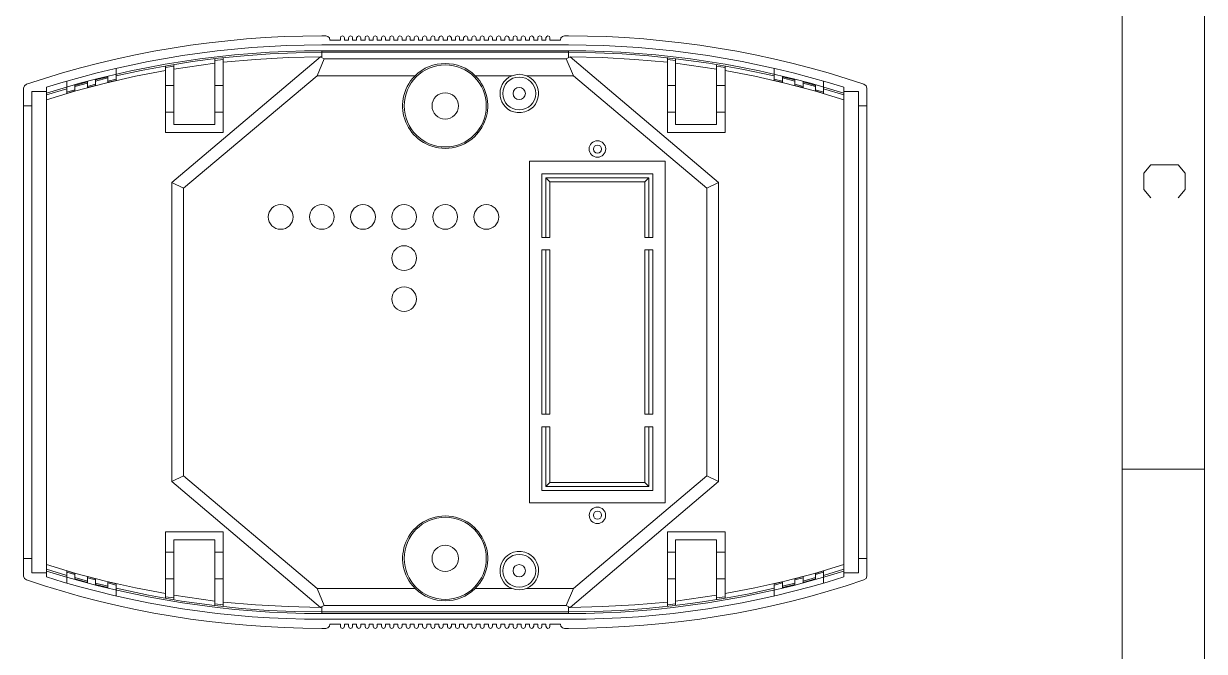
# Model space of a CAD drawing. Header units: millimetres. Extents: x 0 to 204, y 0 to 288.
# Drawn here: x 105.2 to 203.6, y 80.8 to 133.1 of the extents above; entities that cross this region are included whole.
import ezdxf

# ---------------------------------------------------------------- set-up
doc = ezdxf.new("R2010")
doc.units = ezdxf.units.MM

msp = doc.modelspace()

# ---------------------------------------------------------------- linework, layer by layer
at = {"color": 0, "lineweight": 0}
for points in [[(203.581, 287.930167), (203.581, 0)], [(196.744167, 281.093333), (196.744167, 6.836833)], [(130.048, 132.08), (128.47028, 132.059956), (126.897941, 132.009408), (125.33095, 131.928246), (123.769272, 131.816359), (122.212874, 131.673638), (120.66172, 131.499973), (119.115778, 131.295254), (117.575013, 131.05937), (116.03939, 130.792211), (114.508876, 130.493668), (112.983437, 130.16363), (111.463038, 129.801987), (109.947646, 129.408629), (108.437226, 128.983447), (106.931744, 128.526329), (105.431167, 128.037167)], [(130.386667, 132.08), (130.048, 132.08)], [(130.725333, 131.720167), (130.683, 131.910667), (130.556, 132.0165), (130.386667, 132.08)], [(131.931833, 131.910667), (131.868333, 132.0165), (131.7625, 132.08), (131.6355, 132.0165), (131.593167, 131.910667)], [(131.593167, 131.910667), (131.593167, 131.720167)], [(131.931833, 131.910667), (131.931833, 131.720167)], [(132.609167, 131.910667), (132.566833, 132.0165), (132.439833, 132.08), (132.312833, 132.0165), (132.2705, 131.910667)], [(132.2705, 131.910667), (132.2705, 131.720167)], [(132.609167, 131.910667), (132.609167, 131.720167)], [(133.307667, 131.910667), (133.244167, 132.0165), (133.117167, 132.08), (133.011333, 132.0165), (132.947833, 131.910667)], [(132.947833, 131.910667), (132.947833, 131.720167)], [(133.307667, 131.910667), (133.307667, 131.720167)], [(133.985, 131.910667), (133.942667, 132.0165), (133.815667, 132.08), (133.688667, 132.0165), (133.646333, 131.910667)], [(133.646333, 131.910667), (133.646333, 131.720167)], [(133.985, 131.910667), (133.985, 131.720167)], [(134.662333, 131.910667), (134.62, 132.0165), (134.493, 132.08), (134.387167, 132.0165), (134.323667, 131.910667)], [(134.323667, 131.910667), (134.323667, 131.720167)], [(134.662333, 131.910667), (134.662333, 131.720167)], [(135.360833, 131.910667), (135.297333, 132.0165), (135.1915, 132.08), (135.0645, 132.0165), (135.022167, 131.910667)], [(135.022167, 131.910667), (135.022167, 131.720167)], [(135.360833, 131.910667), (135.360833, 131.720167)], [(136.038167, 131.910667), (135.995833, 132.0165), (135.868833, 132.08), (135.741833, 132.0165), (135.6995, 131.910667)], [(135.6995, 131.910667), (135.6995, 131.720167)], [(136.038167, 131.910667), (136.038167, 131.720167)], [(136.736667, 131.910667), (136.673167, 132.0165), (136.546167, 132.08), (136.440333, 132.0165), (136.376833, 131.910667)], [(136.376833, 131.910667), (136.376833, 131.720167)], [(136.736667, 131.910667), (136.736667, 131.720167)], [(137.414, 131.910667), (137.371667, 132.0165), (137.244667, 132.08), (137.117667, 132.0165), (137.075333, 131.910667)], [(137.075333, 131.910667), (137.075333, 131.720167)], [(137.414, 131.910667), (137.414, 131.720167)], [(138.091333, 131.910667), (138.049, 132.0165), (137.922, 132.08), (137.795, 132.0165), (137.752667, 131.910667)], [(137.752667, 131.910667), (137.752667, 131.720167)], [(138.091333, 131.910667), (138.091333, 131.720167)], [(138.789833, 131.910667), (138.726333, 132.0165), (138.6205, 132.08), (138.4935, 132.0165), (138.43, 131.910667)], [(138.43, 131.910667), (138.43, 131.720167)], [(138.789833, 131.910667), (138.789833, 131.720167)], [(139.467167, 131.910667), (139.424833, 132.0165), (139.297833, 132.08), (139.170833, 132.0165), (139.1285, 131.910667)], [(139.1285, 131.910667), (139.1285, 131.720167)], [(139.467167, 131.910667), (139.467167, 131.720167)], [(140.1445, 131.910667), (140.102167, 132.0165), (139.975167, 132.08), (139.869333, 132.0165), (139.805833, 131.910667)], [(139.805833, 131.910667), (139.805833, 131.720167)], [(140.1445, 131.910667), (140.1445, 131.720167)], [(140.843, 131.910667), (140.7795, 132.0165), (140.673667, 132.08), (140.546667, 132.0165), (140.504333, 131.910667)], [(140.504333, 131.910667), (140.504333, 131.720167)], [(140.843, 131.910667), (140.843, 131.720167)], [(141.520333, 131.910667), (141.478, 132.0165), (141.351, 132.08), (141.224, 132.0165), (141.181667, 131.910667)], [(141.181667, 131.910667), (141.181667, 131.720167)], [(141.520333, 131.910667), (141.520333, 131.720167)], [(142.218833, 131.910667), (142.155333, 132.0165), (142.0495, 132.08), (141.9225, 132.0165), (141.859, 131.910667)], [(141.859, 131.910667), (141.859, 131.720167)], [(142.218833, 131.910667), (142.218833, 131.720167)], [(142.896167, 131.910667), (142.853833, 132.0165), (142.726833, 132.08), (142.599833, 132.0165), (142.5575, 131.910667)], [(142.5575, 131.910667), (142.5575, 131.720167)], [(142.896167, 131.910667), (142.896167, 131.720167)], [(143.5735, 131.910667), (143.531167, 132.0165), (143.404167, 132.08), (143.298333, 132.0165), (143.234833, 131.910667)], [(143.234833, 131.910667), (143.234833, 131.720167)], [(143.5735, 131.910667), (143.5735, 131.720167)], [(144.272, 131.910667), (144.2085, 132.0165), (144.102667, 132.08), (143.975667, 132.0165), (143.933333, 131.910667)], [(143.933333, 131.910667), (143.933333, 131.720167)], [(144.272, 131.910667), (144.272, 131.720167)], [(144.949333, 131.910667), (144.907, 132.0165), (144.78, 132.08), (144.653, 132.0165), (144.610667, 131.910667)], [(144.610667, 131.910667), (144.610667, 131.720167)], [(144.949333, 131.910667), (144.949333, 131.720167)], [(145.647833, 131.910667), (145.584333, 132.0165), (145.457333, 132.08), (145.3515, 132.0165), (145.288, 131.910667)], [(145.288, 131.910667), (145.288, 131.720167)], [(145.647833, 131.910667), (145.647833, 131.720167)], [(146.325167, 131.910667), (146.282833, 132.0165), (146.155833, 132.08), (146.028833, 132.0165), (145.9865, 131.910667)], [(145.9865, 131.910667), (145.9865, 131.720167)], [(146.325167, 131.910667), (146.325167, 131.720167)], [(147.0025, 131.910667), (146.960167, 132.0165), (146.833167, 132.08), (146.706167, 132.0165), (146.663833, 131.910667)], [(146.663833, 131.910667), (146.663833, 131.720167)], [(147.0025, 131.910667), (147.0025, 131.720167)], [(147.701, 131.910667), (147.6375, 132.0165), (147.531667, 132.08), (147.404667, 132.0165), (147.362333, 131.910667)], [(147.362333, 131.910667), (147.362333, 131.720167)], [(147.701, 131.910667), (147.701, 131.720167)], [(148.378333, 131.910667), (148.336, 132.0165), (148.209, 132.08), (148.082, 132.0165), (148.039667, 131.910667)], [(148.039667, 131.910667), (148.039667, 131.720167)], [(148.378333, 131.910667), (148.378333, 131.720167)], [(149.055667, 131.910667), (149.013333, 132.0165), (148.886333, 132.08), (148.7805, 132.0165), (148.717, 131.910667)], [(148.717, 131.910667), (148.717, 131.720167)], [(149.055667, 131.910667), (149.055667, 131.720167)], [(150.262167, 132.08), (150.092833, 132.0165), (149.965833, 131.910667), (149.9235, 131.720167)], [(150.600833, 132.08), (150.262167, 132.08)], [(175.217667, 128.037167), (173.723666, 128.526391), (172.222155, 128.983563), (170.713471, 129.408791), (169.197949, 129.802186), (167.675927, 130.163857), (166.14774, 130.493916), (164.613725, 130.792472), (163.074218, 131.059634), (161.529556, 131.295514), (159.980075, 131.500221), (158.426112, 131.673866), (156.868002, 131.816558), (155.306083, 131.928407), (153.740691, 132.009524), (152.172162, 132.060018), (150.600833, 132.08)], [(130.048, 131.318), (128.585499, 131.305042), (127.126105, 131.263765), (125.669966, 131.194332), (124.217228, 131.096908), (122.76804, 130.971657), (121.322548, 130.818744), (119.8809, 130.638332), (118.443243, 130.430587), (117.009724, 130.195673), (115.58049, 129.933754), (114.15569, 129.644994), (112.735469, 129.329557), (111.319976, 128.987608), (109.909357, 128.619312), (108.503761, 128.224832), (107.103333, 127.804333)], [(130.048, 131.318), (150.600833, 131.318)], [(131.593167, 131.720167), (130.725333, 131.720167)], [(132.2705, 131.720167), (131.931833, 131.720167)], [(132.947833, 131.720167), (132.609167, 131.720167)], [(133.646333, 131.720167), (133.307667, 131.720167)], [(134.323667, 131.720167), (133.985, 131.720167)], [(135.022167, 131.720167), (134.662333, 131.720167)], [(135.6995, 131.720167), (135.360833, 131.720167)], [(136.376833, 131.720167), (136.038167, 131.720167)], [(137.075333, 131.720167), (136.736667, 131.720167)], [(137.752667, 131.720167), (137.414, 131.720167)], [(138.43, 131.720167), (138.091333, 131.720167)], [(139.1285, 131.720167), (138.789833, 131.720167)], [(139.805833, 131.720167), (139.467167, 131.720167)], [(140.504333, 131.720167), (140.1445, 131.720167)], [(141.181667, 131.720167), (140.843, 131.720167)], [(141.859, 131.720167), (141.520333, 131.720167)], [(142.5575, 131.720167), (142.218833, 131.720167)], [(143.234833, 131.720167), (142.896167, 131.720167)], [(143.933333, 131.720167), (143.5735, 131.720167)], [(144.610667, 131.720167), (144.272, 131.720167)], [(145.288, 131.720167), (144.949333, 131.720167)], [(145.9865, 131.720167), (145.647833, 131.720167)], [(146.663833, 131.720167), (146.325167, 131.720167)], [(147.362333, 131.720167), (147.0025, 131.720167)], [(148.039667, 131.720167), (147.701, 131.720167)], [(148.717, 131.720167), (148.378333, 131.720167)], [(149.9235, 131.720167), (149.055667, 131.720167)], [(173.5455, 127.804333), (172.144856, 128.224793), (170.739129, 128.619283), (169.328454, 128.987629), (167.912967, 129.329656), (166.492803, 129.645193), (165.068095, 129.934064), (163.638979, 130.196096), (162.205591, 130.431117), (160.768064, 130.638951), (159.326533, 130.819426), (157.881134, 130.972367), (156.432002, 131.097602), (154.979271, 131.194956), (153.523076, 131.264257), (152.063552, 131.305329), (150.600833, 131.318)], [(130.048, 130.831167), (128.592987, 130.820552), (127.137854, 130.781144), (125.683227, 130.713103), (124.22973, 130.61659), (122.777988, 130.491766), (121.328625, 130.338794), (119.882267, 130.157833), (118.439539, 129.949046), (117.001064, 129.712593), (115.567468, 129.448636), (114.139375, 129.157336), (112.717411, 128.838854), (111.3022, 128.493352), (109.894367, 128.12099), (108.494537, 127.72193), (107.103333, 127.296333)], [(130.048, 130.704167), (127.895455, 130.671846), (125.736995, 130.577762), (123.576922, 130.422261), (121.419541, 130.205692), (119.269154, 129.9284), (117.130066, 129.590734), (115.00658, 129.19304), (112.903, 128.735667)], [(117.5385, 119.845667), (129.942167, 130.323167)], [(121.136833, 130.175), (121.136833, 124.692833)], [(121.814167, 130.1115), (121.136833, 130.026833)], [(129.942167, 130.323167), (127.232833, 130.259667), (124.5235, 130.1115), (121.814167, 129.878667)], [(121.814167, 130.259667), (121.814167, 124.0155)], [(129.645833, 128.756833), (130.2385, 130.175)], [(129.942167, 130.323167), (130.048, 130.323167)], [(129.942167, 130.323167), (130.2385, 130.175)], [(150.600833, 130.831167), (130.048, 130.831167)], [(130.048, 130.831167), (130.048, 130.323167)], [(150.600833, 130.704167), (130.048, 130.704167)], [(150.410333, 130.175), (130.2385, 130.175)], [(150.622, 130.280833), (150.410333, 130.175)], [(150.410333, 130.175), (151.003, 128.756833)], [(150.600833, 130.831167), (150.600833, 130.302)], [(173.5455, 127.296333), (172.158262, 127.72188), (170.760818, 128.120918), (169.354019, 128.493281), (167.938715, 128.838805), (166.515753, 129.157322), (165.085985, 129.448667), (163.65026, 129.712674), (162.209427, 129.949178), (160.764336, 130.158012), (159.315836, 130.339011), (157.864778, 130.492008), (156.412009, 130.616838), (154.958381, 130.713334), (153.504743, 130.781332), (152.051944, 130.820665), (150.600833, 130.831167)], [(159.512, 130.175), (157.2895, 130.407833), (155.067, 130.577167), (152.8445, 130.661833), (150.600833, 130.704167)], [(150.622, 130.280833), (150.600833, 130.302)], [(150.727833, 130.323167), (150.622, 130.280833)], [(163.110333, 119.845667), (150.727833, 130.323167)], [(158.834667, 129.878667), (156.125333, 130.1115), (153.437167, 130.259667), (150.727833, 130.323167)], [(158.834667, 130.259667), (158.834667, 124.0155)], [(159.512, 130.026833), (158.834667, 130.1115)], [(159.512, 130.175), (159.512, 124.692833)], [(167.745833, 128.735667), (165.0365, 129.307167), (162.284833, 129.794), (159.533167, 130.175)], [(117.009333, 129.180167), (114.511667, 128.7145), (112.014, 128.143), (109.558667, 127.486833), (107.103333, 126.746)], [(112.903, 129.370667), (112.903, 128.354667)], [(117.009333, 129.582333), (117.009333, 124.0155)], [(117.707833, 129.54), (117.009333, 129.434167)], [(121.136833, 129.794), (117.707833, 129.307167)], [(117.707833, 129.688167), (117.707833, 124.692833)], [(142.832667, 128.756833), (142.567485, 128.995144), (142.282972, 129.201681), (141.981888, 129.376442), (141.666995, 129.519429), (141.341054, 129.63064), (141.006825, 129.710077), (140.667069, 129.75774), (140.324549, 129.773627), (139.982024, 129.75774), (139.642257, 129.710077), (139.308007, 129.63064), (138.982037, 129.519429), (138.667106, 129.376442), (138.365977, 129.201681), (138.08141, 128.995144), (137.816167, 128.756833)], [(147.087167, 128.756833), (146.790833, 128.8415), (146.4945, 128.883833), (146.198167, 128.8415), (145.901833, 128.756833)], [(162.941, 129.307167), (159.512, 129.794)], [(162.941, 129.688167), (162.941, 124.692833)], [(163.6395, 129.434167), (162.941, 129.54)], [(163.6395, 129.582333), (163.6395, 124.0155)], [(173.5455, 126.746), (171.090167, 127.486833), (168.634833, 128.143), (166.137167, 128.7145), (163.6395, 129.180167)], [(167.745833, 129.370667), (167.745833, 128.354667)], [(105.431167, 128.037167), (105.261833, 127.910167), (105.198333, 127.719667)], [(108.796667, 127.275167), (108.796667, 128.312333)], [(110.511167, 128.248833), (109.474, 127.9525)], [(110.511167, 128.143), (109.474, 127.846667)], [(109.474, 127.994833), (109.474, 127.486833)], [(110.511167, 127.762), (110.511167, 128.291167)], [(111.1885, 128.037167), (110.511167, 127.867833)], [(111.1885, 127.9525), (110.511167, 127.762)], [(112.225667, 128.672167), (111.1885, 128.418167)], [(112.225667, 128.566333), (111.1885, 128.312333)], [(111.1885, 128.4605), (111.1885, 127.9525)], [(112.225667, 128.2065), (112.225667, 128.7145)], [(112.903, 128.4605), (112.225667, 128.291167)], [(112.903, 128.354667), (112.225667, 128.2065)], [(117.707833, 127.9525), (117.009333, 127.9525)], [(118.533333, 119.38), (129.645833, 128.756833)], [(121.814167, 127.9525), (121.136833, 127.9525)], [(129.645833, 128.756833), (137.816167, 128.756833)], [(137.816167, 128.756833), (137.618799, 128.540657), (137.443215, 128.316568), (137.289019, 128.085532), (137.155812, 127.848515), (137.043198, 127.606481), (136.950779, 127.360396), (136.878158, 127.111226), (136.824938, 126.859936), (136.790722, 126.607492), (136.775111, 126.354859), (136.77771, 126.103002), (136.79812, 125.852887), (136.835945, 125.605479), (136.890787, 125.361744), (136.962249, 125.122647), (137.049933, 124.889154), (137.153443, 124.66223), (137.272381, 124.442841), (137.40635, 124.231951), (137.554953, 124.030528), (137.717791, 123.839534), (137.894469, 123.659938), (138.084589, 123.492703), (138.287753, 123.338795), (138.503565, 123.19918), (138.731627, 123.074823), (138.971541, 122.96669), (139.222911, 122.875745), (139.485339, 122.802955), (139.758428, 122.749285), (140.041781, 122.715701), (140.335, 122.703167), (140.627208, 122.717337), (140.909517, 122.752394), (141.181533, 122.807378), (141.442866, 122.88133), (141.693124, 122.973291), (141.931916, 123.0823), (142.158849, 123.207398), (142.373532, 123.347626), (142.575573, 123.502023), (142.764582, 123.66963), (142.940165, 123.849487), (143.101932, 124.040635), (143.249491, 124.242115), (143.382449, 124.452966), (143.500417, 124.672229), (143.603001, 124.898944), (143.689811, 125.132151), (143.760454, 125.370892), (143.814539, 125.614206), (143.851674, 125.861134), (143.871468, 126.110716), (143.873529, 126.361992), (143.857466, 126.614004), (143.822886, 126.86579), (143.769399, 127.116392), (143.696612, 127.36485), (143.604133, 127.610204), (143.491572, 127.851495), (143.358537, 128.087763), (143.204635, 128.318049), (143.029475, 128.541392), (142.832667, 128.756833)], [(142.832667, 128.756833), (145.901833, 128.756833)], [(145.901833, 128.756833), (145.63081, 128.62103), (145.40348, 128.451988), (145.218981, 128.255228), (145.076449, 128.036274), (144.97502, 127.800646), (144.913832, 127.553868), (144.892019, 127.301461), (144.90872, 127.048948), (144.96307, 126.80185), (145.054205, 126.565691), (145.181264, 126.345991), (145.343381, 126.148273), (145.539693, 125.97806), (145.769337, 125.840873), (146.031449, 125.742234), (146.325167, 125.687667), (146.660235, 125.685156), (146.964423, 125.739254), (147.236134, 125.843382), (147.473773, 125.990962), (147.675744, 126.175416), (147.840454, 126.390166), (147.966306, 126.628635), (148.051705, 126.884245), (148.095056, 127.150417), (148.094764, 127.420574), (148.049233, 127.688138), (147.956869, 127.94653), (147.816075, 128.189174), (147.625257, 128.409491), (147.382819, 128.600904), (147.087167, 128.756833)], [(147.087167, 128.756833), (151.003, 128.756833)], [(162.1155, 119.38), (151.003, 128.756833)], [(159.512, 127.9525), (158.834667, 127.9525)], [(163.6395, 127.9525), (162.941, 127.9525)], [(168.423167, 128.291167), (167.745833, 128.4605)], [(168.423167, 128.2065), (167.745833, 128.354667)], [(168.423167, 128.7145), (168.423167, 128.2065)], [(169.460333, 128.418167), (168.423167, 128.672167)], [(169.460333, 128.312333), (168.423167, 128.566333)], [(169.460333, 128.4605), (169.460333, 127.9525)], [(170.137667, 127.867833), (169.460333, 128.037167)], [(170.137667, 127.762), (169.460333, 127.9525)], [(170.137667, 128.291167), (170.137667, 127.762)], [(171.174833, 127.9525), (170.137667, 128.248833)], [(171.174833, 127.846667), (170.137667, 128.143)], [(171.174833, 127.994833), (171.174833, 127.486833)], [(171.852167, 128.312333), (171.852167, 127.275167)], [(175.4505, 127.719667), (175.387, 127.910167), (175.217667, 128.037167)], [(105.198333, 127.719667), (105.198333, 87.0585)], [(105.875667, 127.4445), (105.875667, 87.333667)], [(107.103333, 127.4445), (105.875667, 127.4445)], [(107.103333, 127.804333), (107.103333, 86.995)], [(108.796667, 127.656167), (107.103333, 127.148167)], [(109.474, 127.5715), (108.796667, 127.381)], [(109.474, 127.486833), (108.796667, 127.275167)], [(171.852167, 127.381), (171.174833, 127.5715)], [(171.852167, 127.275167), (171.174833, 127.486833)], [(173.5455, 127.148167), (171.852167, 127.656167)], [(173.5455, 127.804333), (173.5455, 86.995)], [(174.773167, 127.4445), (173.5455, 127.4445)], [(174.773167, 127.4445), (174.773167, 87.333667)], [(175.4505, 127.719667), (175.4505, 87.0585)], [(105.198333, 126.238), (105.875667, 126.238)], [(175.4505, 126.238), (174.773167, 126.238)], [(117.707833, 125.73), (117.009333, 125.73)], [(121.814167, 125.73), (121.136833, 125.73)], [(159.512, 125.73), (158.834667, 125.73)], [(163.6395, 125.73), (162.941, 125.73)], [(117.009333, 124.0155), (121.814167, 124.0155)], [(121.136833, 124.692833), (117.707833, 124.692833)], [(158.834667, 124.0155), (163.6395, 124.0155)], [(162.941, 124.692833), (159.512, 124.692833)], [(158.665333, 121.623667), (147.362333, 121.623667)], [(147.362333, 121.623667), (147.362333, 93.1545)], [(158.665333, 93.1545), (158.665333, 121.623667)], [(199.114833, 118.575667), (198.543333, 119.274167), (198.543333, 120.628833), (199.114833, 121.327333), (201.400833, 121.327333), (201.972333, 120.628833), (201.972333, 119.274167), (201.400833, 118.575667)], [(148.378333, 120.5865), (157.628167, 120.5865)], [(148.378333, 115.273667), (148.378333, 120.5865)], [(149.055667, 119.909167), (148.717, 120.247833)], [(148.717, 120.247833), (157.2895, 120.247833)], [(148.717, 115.273667), (148.717, 120.247833)], [(156.950833, 119.909167), (157.2895, 120.247833)], [(157.2895, 120.247833), (157.2895, 115.273667)], [(157.628167, 120.5865), (157.628167, 115.273667)], [(117.5385, 94.953667), (117.5385, 119.845667)], [(117.5385, 119.845667), (118.533333, 119.38)], [(118.533333, 95.419333), (118.533333, 119.38)], [(149.055667, 119.909167), (156.950833, 119.909167)], [(149.055667, 115.273667), (149.055667, 119.909167)], [(156.950833, 119.909167), (156.950833, 115.273667)], [(163.110333, 119.845667), (162.1155, 119.38)], [(162.1155, 119.38), (162.1155, 95.419333)], [(163.110333, 119.845667), (163.110333, 94.953667)], [(149.055667, 115.273667), (148.378333, 115.273667)], [(157.628167, 115.273667), (156.950833, 115.273667)], [(148.378333, 114.2365), (149.055667, 114.2365)], [(148.378333, 100.541667), (148.378333, 114.2365)], [(148.717, 100.541667), (148.717, 114.2365)], [(149.055667, 100.541667), (149.055667, 114.2365)], [(156.950833, 114.2365), (157.628167, 114.2365)], [(156.950833, 114.2365), (156.950833, 100.541667)], [(157.2895, 114.2365), (157.2895, 100.541667)], [(157.628167, 114.2365), (157.628167, 100.541667)], [(149.055667, 100.541667), (148.378333, 100.541667)], [(157.628167, 100.541667), (156.950833, 100.541667)], [(148.378333, 99.5045), (149.055667, 99.5045)], [(148.378333, 94.191667), (148.378333, 99.5045)], [(148.717, 94.530333), (148.717, 99.5045)], [(149.055667, 94.869), (149.055667, 99.5045)], [(156.950833, 99.5045), (157.628167, 99.5045)], [(156.950833, 99.5045), (156.950833, 94.869)], [(157.2895, 99.5045), (157.2895, 94.530333)], [(157.628167, 99.5045), (157.628167, 94.191667)], [(196.744167, 95.969667), (203.581, 95.969667)], [(117.5385, 94.953667), (118.533333, 95.419333)], [(117.5385, 94.953667), (129.942167, 84.455)], [(118.533333, 95.419333), (129.645833, 86.021333)], [(149.055667, 94.869), (148.717, 94.530333)], [(157.2895, 94.530333), (148.717, 94.530333)], [(156.950833, 94.869), (149.055667, 94.869)], [(163.110333, 94.953667), (150.727833, 84.455)], [(162.1155, 95.419333), (151.003, 86.021333)], [(156.950833, 94.869), (157.2895, 94.530333)], [(163.110333, 94.953667), (162.1155, 95.419333)], [(157.628167, 94.191667), (148.378333, 94.191667)], [(147.362333, 93.1545), (158.665333, 93.1545)], [(142.832667, 86.021333), (143.0292, 86.237482), (143.204127, 86.461428), (143.357837, 86.692219), (143.490718, 86.9289), (143.603161, 87.170517), (143.695554, 87.416118), (143.768285, 87.664748), (143.821745, 87.915452), (143.856323, 88.167279), (143.872407, 88.419272), (143.870387, 88.67048), (143.850651, 88.919947), (143.813589, 89.166721), (143.759591, 89.409846), (143.689045, 89.648371), (143.60234, 89.88134), (143.499865, 90.107799), (143.38201, 90.326796), (143.249163, 90.537376), (143.101715, 90.738585), (142.940053, 90.92947), (142.764567, 91.109077), (142.575647, 91.276452), (142.373681, 91.43064), (142.159058, 91.570689), (141.932168, 91.695645), (141.693399, 91.804553), (141.443141, 91.89646), (141.181783, 91.970412), (140.909714, 92.025455), (140.627324, 92.060636), (140.335, 92.075), (140.041635, 92.062241), (139.758172, 92.028505), (139.485007, 91.974753), (139.222535, 91.901944), (138.971148, 91.811037), (138.731244, 91.702991), (138.503215, 91.578766), (138.287456, 91.439322), (138.084362, 91.285618), (137.894327, 91.118613), (137.717747, 90.939266), (137.555015, 90.748538), (137.406526, 90.547388), (137.272674, 90.336775), (137.153855, 90.117658), (137.050462, 89.890997), (136.962891, 89.657751), (136.891536, 89.418881), (136.836791, 89.175344), (136.79905, 88.928102), (136.77871, 88.678112), (136.776163, 88.426335), (136.791805, 88.17373), (136.82603, 87.921257), (136.879232, 87.669874), (136.951807, 87.420542), (137.044149, 87.174219), (137.156651, 86.931866), (137.28971, 86.694441), (137.443719, 86.462905), (137.619073, 86.238215), (137.816167, 86.021333)], [(117.009333, 90.762667), (117.009333, 85.217)], [(121.814167, 90.762667), (117.009333, 90.762667)], [(121.814167, 90.762667), (121.814167, 84.5185)], [(163.6395, 90.762667), (158.834667, 90.762667)], [(158.834667, 90.762667), (158.834667, 84.5185)], [(163.6395, 90.762667), (163.6395, 85.217)], [(117.707833, 90.085333), (117.707833, 85.09)], [(117.707833, 90.085333), (121.136833, 90.085333)], [(121.136833, 90.085333), (121.136833, 84.603167)], [(159.512, 90.085333), (162.941, 90.085333)], [(159.512, 90.085333), (159.512, 84.603167)], [(162.941, 90.085333), (162.941, 85.09)], [(117.009333, 89.048167), (117.707833, 89.048167)], [(121.136833, 89.048167), (121.814167, 89.048167)], [(147.087167, 86.021333), (147.357031, 86.159324), (147.583971, 86.329505), (147.768719, 86.526554), (147.912005, 86.745151), (148.014562, 86.979971), (148.077122, 87.225694), (148.100415, 87.476997), (148.085175, 87.728557), (148.032132, 87.975054), (147.942019, 88.211163), (147.815567, 88.431565), (147.653507, 88.630935), (147.456573, 88.803953), (147.225494, 88.945295), (146.961004, 89.049641), (146.663833, 89.111667), (146.330675, 89.108246), (146.027775, 89.049374), (145.756807, 88.941513), (145.519444, 88.791124), (145.317363, 88.604669), (145.152236, 88.38861), (145.025738, 88.149408), (144.939544, 87.893525), (144.895327, 87.627422), (144.894763, 87.357562), (144.939525, 87.090405), (145.031288, 86.832414), (145.171726, 86.590049), (145.362513, 86.369773), (145.605324, 86.178047), (145.901833, 86.021333)], [(158.834667, 89.048167), (159.512, 89.048167)], [(162.941, 89.048167), (163.6395, 89.048167)], [(105.198333, 88.540167), (105.875667, 88.540167)], [(107.103333, 88.032167), (109.558667, 87.291333), (112.014, 86.635167), (114.511667, 86.084833), (117.009333, 85.598)], [(107.103333, 87.63), (108.796667, 87.122)], [(163.6395, 85.598), (166.137167, 86.084833), (168.634833, 86.635167), (171.090167, 87.291333), (173.5455, 88.032167)], [(171.852167, 87.122), (173.5455, 87.63)], [(175.4505, 88.540167), (174.773167, 88.540167)], [(105.198333, 87.0585), (105.261833, 86.868), (105.431167, 86.741)], [(105.431167, 86.741), (106.931744, 86.251841), (108.437226, 85.794734), (109.947646, 85.369567), (111.463038, 84.976229), (112.983437, 84.614608), (114.508876, 84.284592), (116.03939, 83.986069), (117.575012, 83.718929), (119.115778, 83.483059), (120.66172, 83.278348), (122.212874, 83.104684), (123.769272, 82.961956), (125.33095, 82.850052), (126.897941, 82.76886), (128.47028, 82.718269), (130.048, 82.698167)], [(105.875667, 87.333667), (107.103333, 87.333667)], [(107.103333, 87.481833), (108.49061, 87.058756), (109.88816, 86.66172), (111.295116, 86.290922), (112.710615, 85.946555), (114.133791, 85.628817), (115.563778, 85.337902), (116.999713, 85.074006), (118.440729, 84.837323), (119.885962, 84.628049), (121.334547, 84.44638), (122.785619, 84.292511), (124.238312, 84.166637), (125.691762, 84.068954), (127.145103, 83.999656), (128.597471, 83.95894), (130.048, 83.947)], [(107.103333, 86.995), (108.491994, 86.568837), (109.890316, 86.169736), (111.297525, 85.79776), (112.712847, 85.452975), (114.13551, 85.135447), (115.564739, 84.84524), (116.999762, 84.582419), (118.439803, 84.34705), (119.88409, 84.139198), (121.33185, 83.958927), (122.782308, 83.806303), (124.234691, 83.681391), (125.688225, 83.584257), (127.142137, 83.514964), (128.595653, 83.473579), (130.048, 83.460167)], [(108.796667, 86.487), (108.796667, 87.503)], [(108.796667, 87.503), (109.474, 87.291333)], [(108.796667, 87.397167), (109.474, 87.206667)], [(109.474, 87.291333), (109.474, 86.783333)], [(109.474, 86.9315), (110.511167, 86.635167)], [(109.474, 86.825667), (110.511167, 86.529333)], [(110.511167, 86.508167), (110.511167, 87.016167)], [(110.511167, 87.016167), (111.1885, 86.846833)], [(110.511167, 86.910333), (111.1885, 86.741)], [(111.1885, 86.846833), (111.1885, 86.317667)], [(117.009333, 86.825667), (117.707833, 86.825667)], [(121.136833, 86.825667), (121.814167, 86.825667)], [(150.600833, 83.947), (152.04746, 83.958831), (153.497494, 83.999483), (154.949846, 84.068752), (156.403427, 84.166439), (157.857146, 84.292341), (159.309914, 84.446256), (160.760641, 84.627984), (162.208236, 84.837323), (163.651611, 85.074071), (165.089675, 85.338026), (166.521338, 85.628988), (167.945511, 85.946754), (169.361103, 86.291123), (170.767026, 86.661894), (172.162188, 87.058864), (173.5455, 87.481833)], [(150.600833, 83.460167), (152.057253, 83.473765), (153.513222, 83.515196), (154.968196, 83.584418), (156.421634, 83.681391), (157.872992, 83.806076), (159.321727, 83.958431), (160.767299, 84.138416), (162.209162, 84.345992), (163.646777, 84.581117), (165.079598, 84.843751), (166.507085, 85.133855), (167.928693, 85.451388), (169.343882, 85.796309), (170.752108, 86.168578), (172.152828, 86.568155), (173.5455, 86.995)], [(150.600833, 82.698167), (152.172162, 82.718153), (153.740691, 82.768657), (155.306083, 82.84979), (156.868002, 82.961659), (158.426112, 83.104372), (159.980075, 83.278038), (161.529556, 83.482766), (163.074218, 83.718665), (164.613725, 83.985842), (166.14774, 84.284406), (167.675927, 84.614466), (169.197949, 84.97613), (170.713471, 85.369507), (172.222155, 85.794705), (173.723666, 86.251833), (175.217667, 86.741)], [(158.834667, 86.825667), (159.512, 86.825667)], [(162.941, 86.825667), (163.6395, 86.825667)], [(169.460333, 86.846833), (170.137667, 87.016167)], [(169.460333, 86.741), (170.137667, 86.910333)], [(169.460333, 86.846833), (169.460333, 86.317667)], [(170.137667, 87.016167), (170.137667, 86.508167)], [(170.137667, 86.635167), (171.174833, 86.9315)], [(170.137667, 86.529333), (171.174833, 86.825667)], [(171.174833, 87.291333), (171.852167, 87.503)], [(171.174833, 87.206667), (171.852167, 87.397167)], [(171.174833, 87.291333), (171.174833, 86.783333)], [(171.852167, 87.503), (171.852167, 86.487)], [(173.5455, 87.333667), (174.773167, 87.333667)], [(175.217667, 86.741), (175.387, 86.868), (175.4505, 87.0585)], [(111.1885, 86.465833), (112.225667, 86.211833)], [(111.1885, 86.36), (112.225667, 86.106)], [(112.225667, 86.063667), (112.225667, 86.571667)], [(112.225667, 86.571667), (112.903, 86.4235)], [(112.225667, 86.487), (112.903, 86.317667)], [(112.903, 86.4235), (112.903, 85.4075)], [(112.903, 86.0425), (115.612333, 85.471), (118.364, 84.984167), (121.115667, 84.603167)], [(130.2385, 84.603167), (129.645833, 86.021333)], [(129.645833, 86.021333), (137.816167, 86.021333)], [(137.816167, 86.021333), (138.095894, 85.782096), (138.389143, 85.574764), (138.693981, 85.399336), (139.008478, 85.255811), (139.330702, 85.144187), (139.658721, 85.064462), (139.990603, 85.016634), (140.324417, 85.000703), (140.65823, 85.016667), (140.990112, 85.064524), (141.318131, 85.144272), (141.640355, 85.25591), (141.954852, 85.399437), (142.259691, 85.574851), (142.55294, 85.78215), (142.832667, 86.021333)], [(142.832667, 86.021333), (145.901833, 86.021333)], [(145.901833, 86.021333), (146.198167, 85.936667), (146.4945, 85.9155), (146.790833, 85.936667), (147.087167, 86.021333)], [(147.087167, 86.021333), (151.003, 86.021333)], [(151.003, 86.021333), (150.410333, 84.603167)], [(150.600833, 84.074), (152.753378, 84.106436), (154.911838, 84.200603), (157.071911, 84.356153), (159.229293, 84.57274), (161.379679, 84.850015), (163.518767, 85.187631), (165.642253, 85.585242), (167.745833, 86.0425)], [(167.745833, 86.4235), (168.423167, 86.571667)], [(167.745833, 86.317667), (168.423167, 86.487)], [(167.745833, 86.4235), (167.745833, 85.4075)], [(168.423167, 86.571667), (168.423167, 86.063667)], [(168.423167, 86.211833), (169.460333, 86.465833)], [(168.423167, 86.106), (169.460333, 86.36)], [(117.009333, 85.344), (117.707833, 85.238167)], [(117.707833, 85.471), (121.136833, 84.984167)], [(121.136833, 84.751333), (121.814167, 84.666667)], [(121.814167, 84.8995), (124.5235, 84.666667), (127.232833, 84.5185), (129.942167, 84.455)], [(150.727833, 84.455), (153.437167, 84.5185), (156.125333, 84.666667), (158.834667, 84.8995)], [(158.834667, 84.666667), (159.512, 84.751333)], [(159.512, 84.984167), (162.941, 85.471)], [(162.941, 85.238167), (163.6395, 85.344)], [(121.136833, 84.603167), (123.359333, 84.370333), (125.581833, 84.201), (127.804333, 84.116333), (130.048, 84.074)], [(129.942167, 84.455), (130.026833, 84.497333)], [(130.026833, 84.497333), (130.2385, 84.603167)], [(130.026833, 84.497333), (130.048, 84.497333)], [(130.048, 84.497333), (130.048, 83.947)], [(130.048, 84.074), (150.600833, 84.074)], [(130.048, 83.947), (150.600833, 83.947)], [(130.2385, 84.603167), (150.410333, 84.603167)], [(150.727833, 84.455), (150.410333, 84.603167)], [(150.600833, 84.455), (150.600833, 83.947)], [(150.727833, 84.455), (150.600833, 84.455)], [(150.600833, 83.460167), (130.048, 83.460167)], [(130.048, 82.698167), (130.386667, 82.698167)], [(130.386667, 82.698167), (130.556, 82.761667), (130.683, 82.888667), (130.725333, 83.058)], [(130.725333, 83.058), (131.593167, 83.058)], [(131.593167, 82.888667), (131.593167, 83.058)], [(131.593167, 82.888667), (131.6355, 82.761667), (131.7625, 82.698167), (131.868333, 82.761667), (131.931833, 82.888667)], [(131.931833, 82.888667), (131.931833, 83.058)], [(131.931833, 83.058), (132.2705, 83.058)], [(132.2705, 82.888667), (132.2705, 83.058)], [(132.2705, 82.888667), (132.312833, 82.761667), (132.439833, 82.698167), (132.566833, 82.761667), (132.609167, 82.888667)], [(132.609167, 82.888667), (132.609167, 83.058)], [(132.609167, 83.058), (132.947833, 83.058)], [(132.947833, 82.888667), (132.947833, 83.058)], [(132.947833, 82.888667), (133.011333, 82.761667), (133.117167, 82.698167), (133.244167, 82.761667), (133.307667, 82.888667)], [(133.307667, 82.888667), (133.307667, 83.058)], [(133.307667, 83.058), (133.646333, 83.058)], [(133.646333, 82.888667), (133.646333, 83.058)], [(133.646333, 82.888667), (133.688667, 82.761667), (133.815667, 82.698167), (133.942667, 82.761667), (133.985, 82.888667)], [(133.985, 82.888667), (133.985, 83.058)], [(133.985, 83.058), (134.323667, 83.058)], [(134.323667, 82.888667), (134.323667, 83.058)], [(134.323667, 82.888667), (134.387167, 82.761667), (134.493, 82.698167), (134.62, 82.761667), (134.662333, 82.888667)], [(134.662333, 82.888667), (134.662333, 83.058)], [(134.662333, 83.058), (135.022167, 83.058)], [(135.022167, 82.888667), (135.022167, 83.058)], [(135.022167, 82.888667), (135.0645, 82.761667), (135.1915, 82.698167), (135.297333, 82.761667), (135.360833, 82.888667)], [(135.360833, 82.888667), (135.360833, 83.058)], [(135.360833, 83.058), (135.6995, 83.058)], [(135.6995, 82.888667), (135.6995, 83.058)], [(135.6995, 82.888667), (135.741833, 82.761667), (135.868833, 82.698167), (135.995833, 82.761667), (136.038167, 82.888667)], [(136.038167, 82.888667), (136.038167, 83.058)], [(136.038167, 83.058), (136.376833, 83.058)], [(136.376833, 82.888667), (136.376833, 83.058)], [(136.376833, 82.888667), (136.440333, 82.761667), (136.546167, 82.698167), (136.673167, 82.761667), (136.736667, 82.888667)], [(136.736667, 82.888667), (136.736667, 83.058)], [(136.736667, 83.058), (137.075333, 83.058)], [(137.075333, 82.888667), (137.075333, 83.058)], [(137.075333, 82.888667), (137.117667, 82.761667), (137.244667, 82.698167), (137.371667, 82.761667), (137.414, 82.888667)], [(137.414, 82.888667), (137.414, 83.058)], [(137.414, 83.058), (137.752667, 83.058)], [(137.752667, 82.888667), (137.752667, 83.058)], [(137.752667, 82.888667), (137.795, 82.761667), (137.922, 82.698167), (138.049, 82.761667), (138.091333, 82.888667)], [(138.091333, 82.888667), (138.091333, 83.058)], [(138.091333, 83.058), (138.43, 83.058)], [(138.43, 82.888667), (138.43, 83.058)], [(138.43, 82.888667), (138.4935, 82.761667), (138.6205, 82.698167), (138.726333, 82.761667), (138.789833, 82.888667)], [(138.789833, 82.888667), (138.789833, 83.058)], [(138.789833, 83.058), (139.1285, 83.058)], [(139.1285, 82.888667), (139.1285, 83.058)], [(139.1285, 82.888667), (139.170833, 82.761667), (139.297833, 82.698167), (139.424833, 82.761667), (139.467167, 82.888667)], [(139.467167, 82.888667), (139.467167, 83.058)], [(139.467167, 83.058), (139.805833, 83.058)], [(139.805833, 82.888667), (139.805833, 83.058)], [(139.805833, 82.888667), (139.869333, 82.761667), (139.975167, 82.698167), (140.102167, 82.761667), (140.1445, 82.888667)], [(140.1445, 82.888667), (140.1445, 83.058)], [(140.1445, 83.058), (140.504333, 83.058)], [(140.504333, 82.888667), (140.504333, 83.058)], [(140.504333, 82.888667), (140.546667, 82.761667), (140.673667, 82.698167), (140.7795, 82.761667), (140.843, 82.888667)], [(140.843, 82.888667), (140.843, 83.058)], [(140.843, 83.058), (141.181667, 83.058)], [(141.181667, 82.888667), (141.181667, 83.058)], [(141.181667, 82.888667), (141.224, 82.761667), (141.351, 82.698167), (141.478, 82.761667), (141.520333, 82.888667)], [(141.520333, 82.888667), (141.520333, 83.058)], [(141.520333, 83.058), (141.859, 83.058)], [(141.859, 82.888667), (141.859, 83.058)], [(141.859, 82.888667), (141.9225, 82.761667), (142.0495, 82.698167), (142.155333, 82.761667), (142.218833, 82.888667)], [(142.218833, 82.888667), (142.218833, 83.058)], [(142.218833, 83.058), (142.5575, 83.058)], [(142.5575, 82.888667), (142.5575, 83.058)], [(142.5575, 82.888667), (142.599833, 82.761667), (142.726833, 82.698167), (142.853833, 82.761667), (142.896167, 82.888667)], [(142.896167, 82.888667), (142.896167, 83.058)], [(142.896167, 83.058), (143.234833, 83.058)], [(143.234833, 82.888667), (143.234833, 83.058)], [(143.234833, 82.888667), (143.298333, 82.761667), (143.404167, 82.698167), (143.531167, 82.761667), (143.5735, 82.888667)], [(143.5735, 82.888667), (143.5735, 83.058)], [(143.5735, 83.058), (143.933333, 83.058)], [(143.933333, 82.888667), (143.933333, 83.058)], [(143.933333, 82.888667), (143.975667, 82.761667), (144.102667, 82.698167), (144.2085, 82.761667), (144.272, 82.888667)], [(144.272, 82.888667), (144.272, 83.058)], [(144.272, 83.058), (144.610667, 83.058)], [(144.610667, 82.888667), (144.610667, 83.058)], [(144.610667, 82.888667), (144.653, 82.761667), (144.78, 82.698167), (144.907, 82.761667), (144.949333, 82.888667)], [(144.949333, 82.888667), (144.949333, 83.058)], [(144.949333, 83.058), (145.288, 83.058)], [(145.288, 82.888667), (145.288, 83.058)], [(145.288, 82.888667), (145.3515, 82.761667), (145.457333, 82.698167), (145.584333, 82.761667), (145.647833, 82.888667)], [(145.647833, 82.888667), (145.647833, 83.058)], [(145.647833, 83.058), (145.9865, 83.058)], [(145.9865, 82.888667), (145.9865, 83.058)], [(145.9865, 82.888667), (146.028833, 82.761667), (146.155833, 82.698167), (146.282833, 82.761667), (146.325167, 82.888667)], [(146.325167, 82.888667), (146.325167, 83.058)], [(146.325167, 83.058), (146.663833, 83.058)], [(146.663833, 82.888667), (146.663833, 83.058)], [(146.663833, 82.888667), (146.706167, 82.761667), (146.833167, 82.698167), (146.960167, 82.761667), (147.0025, 82.888667)], [(147.0025, 82.888667), (147.0025, 83.058)], [(147.0025, 83.058), (147.362333, 83.058)], [(147.362333, 82.888667), (147.362333, 83.058)], [(147.362333, 82.888667), (147.404667, 82.761667), (147.531667, 82.698167), (147.6375, 82.761667), (147.701, 82.888667)], [(147.701, 82.888667), (147.701, 83.058)], [(147.701, 83.058), (148.039667, 83.058)], [(148.039667, 82.888667), (148.039667, 83.058)], [(148.039667, 82.888667), (148.082, 82.761667), (148.209, 82.698167), (148.336, 82.761667), (148.378333, 82.888667)], [(148.378333, 82.888667), (148.378333, 83.058)], [(148.378333, 83.058), (148.717, 83.058)], [(148.717, 82.888667), (148.717, 83.058)], [(148.717, 82.888667), (148.7805, 82.761667), (148.886333, 82.698167), (149.013333, 82.761667), (149.055667, 82.888667)], [(149.055667, 82.888667), (149.055667, 83.058)], [(149.055667, 83.058), (149.9235, 83.058)], [(149.9235, 83.058), (149.965833, 82.888667), (150.092833, 82.761667), (150.262167, 82.698167)], [(150.262167, 82.698167), (150.600833, 82.698167)]]:
    msp.add_lwpolyline(points, dxfattribs=at)
for centre, radius in [((140.328451, 126.238), 3.420501), ((146.4945, 127.275167), 1.371206), ((140.324548, 126.238), 1.098041), ((146.4945, 127.275167), 0.508), ((153.006351, 122.65011), 0.689537), ((153.013833, 122.639667), 0.338667), ((126.615957, 116.988167), 1.031941), ((130.045751, 116.988167), 1.031544), ((133.474751, 116.988167), 1.031544), ((136.903751, 116.988167), 1.031544), ((140.324549, 116.988167), 1.030354), ((143.753284, 116.988167), 1.030354), ((136.903751, 113.559167), 1.031544), ((136.902823, 110.140745), 1.024471), ((153.007484, 92.127917), 0.686795), ((140.328589, 88.540167), 3.420968), ((153.013833, 92.1385), 0.338667), ((140.324548, 88.540167), 1.098041), ((146.4945, 87.503), 1.370411), ((146.4945, 87.513583), 0.512121)]:
    msp.add_circle(centre, radius, dxfattribs=at)

doc.saveas('drawing.dxf')
